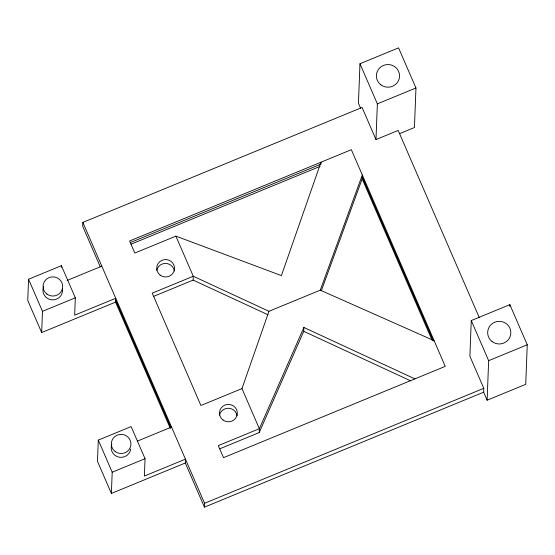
<?xml version="1.0" encoding="UTF-8"?>
<svg xmlns="http://www.w3.org/2000/svg" width="555" height="555" viewBox="0 0 555 555"><rect width="100%" height="100%" fill="white"/><g stroke="black" fill="none" stroke-linecap="round" stroke-linejoin="round"><path stroke-width="0.83" d="M28.562 279.234L27.75 300.449L41.66 332.549L115.572 302.121L115.724 298.264L74.661 315.171L75.327 297.806L61.418 265.706L28.562 279.234L42.478 311.334L41.66 332.549M61.348 267.364L61.418 265.706M479.34 317.738L398.164 130.432L375.985 139.562L362.075 107.462L82.848 222.416L82.702 226.274L100.282 266.844M98.291 440.115L97.479 461.33L111.388 493.43L185.301 463.002L185.446 459.145L144.383 476.051L145.049 458.687L131.14 426.587L98.291 440.115L112.2 472.208L111.388 493.43M153.652 296.356L193.133 280.102L193.279 276.244L175.893 236.125L134.83 253.031L129.613 240.988L351.35 149.704L445.256 366.369L223.512 457.66L218.295 445.616L259.358 428.717L303.883 327.464L414.897 378.871M483.655 392.184L487.13 400.21L525.731 384.317L527.25 344.773L509.858 304.653L471.264 320.54L469.891 356.227L483.8 388.327L483.655 392.184L204.427 507.138L204.58 503.281L82.848 222.416M219.731 448.829L259.213 432.574L259.358 428.717L241.973 388.59L268.953 311.286L320.284 290.154L434.121 340.694M259.213 432.574L303.731 331.321L303.883 327.464M320.922 164.134L320.991 162.206L281.406 275.613L175.893 236.125M399.579 133.651L414.439 127.532L415.959 87.988L398.566 47.862L359.966 63.756L358.447 103.299L360.66 108.405M321.317 290.771L362.165 178.856L362.311 174.998L320.284 290.154M375.985 139.562L377.358 103.875L359.966 63.756M487.13 400.21L488.65 360.667L471.264 320.54M509.795 306.374L509.858 304.653M377.358 103.875L415.959 87.988M130.335 242.59L320.117 164.46M131.063 244.193L320.041 166.389M67.065 280.469L101.808 266.164M42.478 311.334L75.327 297.806M241.973 388.59L200.91 405.497L152.216 293.151L193.279 276.244L268.953 311.286M137.578 441.024L171.537 427.045M112.2 472.208L145.049 458.687M488.65 360.667L527.25 344.773M204.58 503.281L483.8 388.327M193.133 280.102L268.023 314.782M303.731 331.321L410.839 380.917M362.235 176.927L433.365 341.034M362.165 178.856L432.255 340.59M115.648 300.193L170.773 427.385M115.572 302.121L170.357 428.515M185.301 463.002L204.427 507.138M219.523 415.119A8.922 8.707 2.2 0 1 237.082 415.764M156.753 270.292A8.922 8.707 2.2 0 1 174.312 270.93M62.438 289.002A9.81 9.581 2.2 0 1 51.518 299.818A9.81 9.581 2.2 0 1 43.63 286.699M130.709 448.988A9.81 9.581 2.2 0 1 119.769 457.299A9.81 9.581 2.2 0 1 111.243 446.602M111.382 445.783A9.81 9.581 2.2 0 1 111.881 444.18M380.98 84.894A11.593 11.322 2.2 0 0 399.468 77.277A11.593 11.322 2.2 0 0 383.443 65.434A11.593 11.322 2.2 0 0 380.98 84.894M492.271 341.679A11.593 11.322 2.2 0 0 510.76 334.068A11.593 11.322 2.2 0 0 494.734 322.226A11.593 11.322 2.2 0 0 492.271 341.679M160.249 275.204A8.922 8.707 2.2 0 0 174.478 269.348A8.922 8.707 2.2 0 0 162.15 260.24A8.922 8.707 2.2 0 0 160.249 275.204M223.02 420.031A8.922 8.707 2.2 0 0 237.249 414.176A8.922 8.707 2.2 0 0 224.921 405.067A8.922 8.707 2.2 0 0 223.02 420.031M46.96 294.088A9.81 9.581 2.2 0 0 62.604 287.65A9.81 9.581 2.2 0 0 49.048 277.625A9.81 9.581 2.2 0 0 46.96 294.088M115.211 451.569A9.81 9.581 2.2 0 0 130.862 445.131A9.81 9.581 2.2 0 0 117.299 435.113A9.81 9.581 2.2 0 0 115.211 451.569"/></g></svg>
